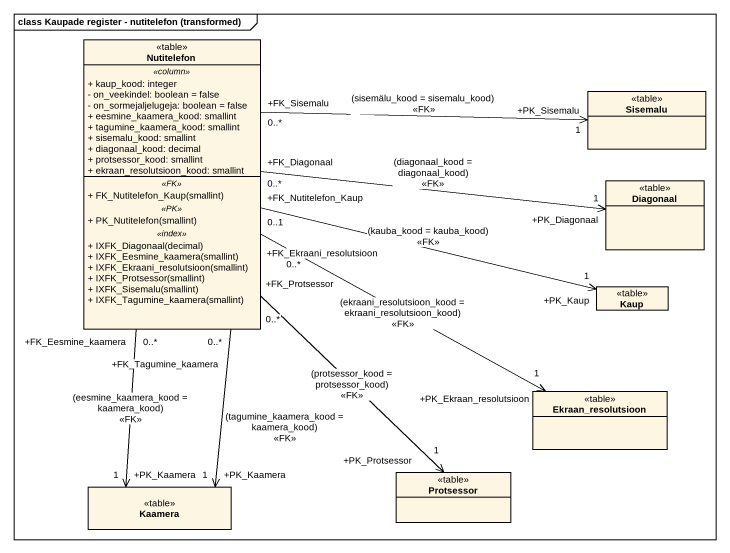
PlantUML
@startuml
mainframe class Kaupade register - nutitelefon (transformed)
hide circle
hide empty members
skinparam classAttributeIconSize 0
class Nutitelefon <<table>> {
  .. <<column>> ..
  + kaup_kood: integer
  - on_veekindel: boolean = false
  - on_sormejaljelugeja: boolean = false
  + eesmine_kaamera_kood: smallint
  + tagumine_kaamera_kood: smallint
  + sisemalu_kood: smallint
  + diagonaal_kood: decimal
  + protsessor_kood: smallint
  + ekraan_resolutsioon_kood: smallint
  .. <<FK>> ..
  + FK_Nutitelefon_Kaup(smallint)
  .. <<PK>> ..
  + PK_Nutitelefon(smallint)
  .. <<index>> ..
  + IXFK_Diagonaal(decimal)
  + IXFK_Eesmine_kaamera(smallint)
  + IXFK_Ekraani_resolutsioon(smallint)
  + IXFK_Protsessor(smallint)
  + IXFK_Sisemalu(smallint)
  + IXFK_Tagumine_kaamera(smallint)
}
class Sisemalu <<table>>
class Diagonaal <<table>>
class Kaup <<table>>
class Ekraan_resolutsioon <<table>>
class Kaamera <<table>>
class Protsessor <<table>>
Nutitelefon "+FK_Sisemalu\n0..*" -right-> "+PK_Sisemalu\n1" Sisemalu : (sisemälu_kood = sisemalu_kood)\n<<FK>>
Nutitelefon "+FK_Diagonaal\n0..*" -right-> "+PK_Diagonaal\n1" Diagonaal : (diagonaal_kood = diagonaal_kood)\n<<FK>>
Nutitelefon "+FK_Nutitelefon_Kaup\n0..1" -right-> "+PK_Kaup\n1" Kaup : (kauba_kood = kauba_kood)\n<<FK>>
Nutitelefon "+FK_Ekraani_resolutsioon\n0..*" -right-> "+PK_Ekraan_resolutsioon\n1" Ekraan_resolutsioon : (ekraani_resolutsioon_kood = ekraani_resolutsioon_kood)\n<<FK>>
Nutitelefon "+FK_Eesmine_kaamera\n0..*" --> "+PK_Kaamera\n1" Kaamera : (eesmine_kaamera_kood = kaamera_kood)\n<<FK>>
Nutitelefon "+FK_Tagumine_kaamera\n0..*" --> "+PK_Kaamera\n1" Kaamera : (tagumine_kaamera_kood = kaamera_kood)\n<<FK>>
Nutitelefon "+FK_Protsessor\n0..*" --> "+PK_Protsessor\n1" Protsessor : (protsessor_kood = protsessor_kood)\n<<FK>>
@enduml
